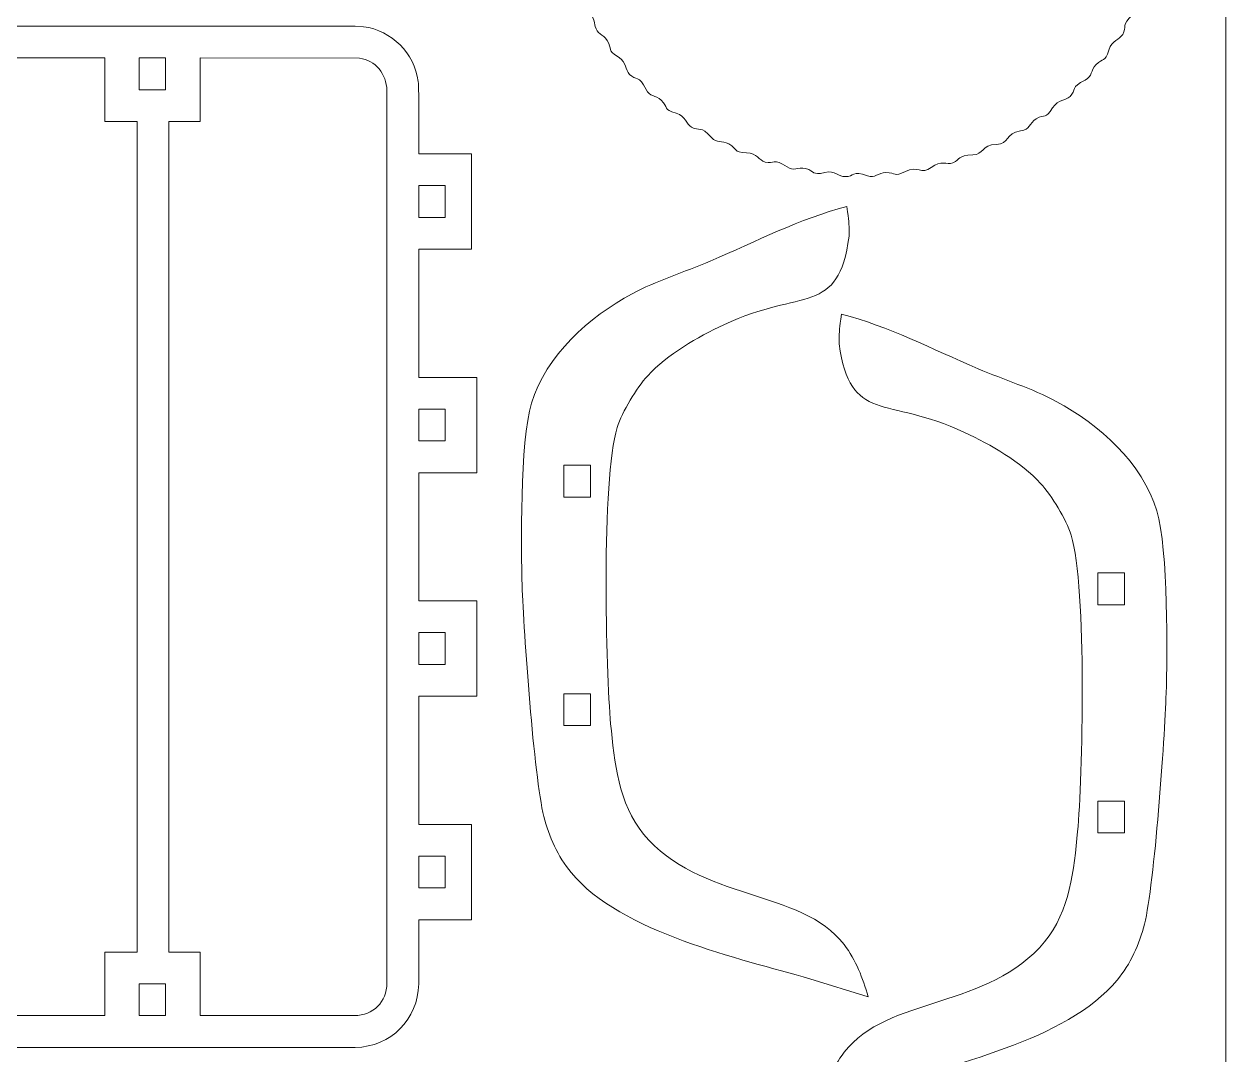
# Model space of a CAD drawing. Header units: centimetres. Extents: x -10 to 98, y 3 to 108.
# Drawn here: x 44.92 to 58.7, y 67.65 to 79.47 of the extents above; entities that cross this region are included whole.
import ezdxf

# ---------------------------------------------------------------- set-up
doc = ezdxf.new("R2010")
doc.units = ezdxf.units.CM
doc.header["$MEASUREMENT"] = 0
doc.layers.add('Camada 1', color=7, linetype='Continuous')

msp = doc.modelspace()

# ---------------------------------------------------------------- linework, layer by layer
at = {"layer": 'Camada 1', "color": 5, "lineweight": 9}
msp.add_open_spline([(58.70215, 107.32219), (58.70215, 107.32219), (58.70215, 56.15219), (58.70215, 56.15219)], degree=3, dxfattribs=at)
at = {"layer": 'Camada 1', "color": 3, "lineweight": 9}
for points in [[(51.46884, 79.44657), (51.43348, 79.63365), (51.38496, 79.57324), (51.33208, 79.66377)], [(57.63804, 79.58126), (57.49367, 79.45666), (57.57025, 79.44529), (57.5181, 79.35407)], [(48.71536, 79.4486), (48.71536, 79.4486), (25.27744, 79.4486), (25.27744, 79.4486)], [(48.81056, 79.44265), (48.81056, 79.44265), (48.71536, 79.4486), (48.71536, 79.4486)], [(49.43771, 78.81549), (49.39467, 79.13873), (49.13501, 79.39945), (48.81056, 79.44265)], [(51.46884, 79.44657), (51.48634, 79.35401), (51.55657, 79.3629), (51.60621, 79.28288)], [(51.60621, 79.28288), (51.66972, 79.18049), (51.59518, 79.17825), (51.73046, 79.09502)], [(57.5181, 79.35407), (57.48041, 79.28812), (57.39498, 79.29268), (57.35984, 79.17487)], [(57.21052, 79.00624), (57.293, 79.09408), (57.31443, 79.02265), (57.35984, 79.17487)], [(43.89091, 79.08443), (43.89091, 79.08443), (45.84258, 79.08443), (45.84258, 79.08443)], [(45.84258, 79.08443), (45.84258, 79.08443), (45.84258, 78.35613), (45.84258, 78.35613)], [(46.93506, 78.35613), (46.93506, 78.35613), (46.93506, 79.08443), (46.93506, 79.08443)], [(46.93506, 79.08443), (46.93506, 79.08443), (48.76296, 79.08087), (48.76296, 79.08087)], [(49.07951, 78.70838), (49.07363, 78.90471), (48.94875, 79.05639), (48.76296, 79.08087)], [(51.86267, 78.8957), (51.80863, 78.94918), (51.83509, 79.03066), (51.73046, 79.09502)], [(57.08791, 78.83118), (57.17284, 78.872), (57.14615, 78.93769), (57.21052, 79.00624)], [(52.05094, 78.72134), (51.96845, 78.893), (51.93734, 78.82177), (51.86267, 78.8957)], [(49.44366, 77.98484), (49.44366, 78.11732), (49.44979, 78.72477), (49.43771, 78.81549)], [(52.05094, 78.72134), (52.09177, 78.63638), (52.15735, 78.66312), (52.22602, 78.5987)], [(57.08791, 78.83118), (56.91615, 78.74857), (56.98749, 78.71766), (56.91353, 78.64288)], [(49.07951, 78.70838), (49.07951, 78.70838), (49.07951, 68.4811), (49.07951, 68.4811)], [(52.22602, 78.5987), (52.31386, 78.51631), (52.24242, 78.49482), (52.39466, 78.4494)], [(56.91353, 78.64288), (56.86017, 78.58895), (56.77869, 78.61537), (56.71424, 78.51065)], [(52.57385, 78.29111), (52.5079, 78.32883), (52.51237, 78.41428), (52.39466, 78.4494)], [(56.52639, 78.38646), (56.62873, 78.44989), (56.63106, 78.37551), (56.71424, 78.51065)], [(45.84258, 78.35613), (45.84258, 78.35613), (46.21269, 78.35613), (46.21269, 78.35613)], [(46.21269, 78.35613), (46.21269, 78.35613), (46.21269, 68.83335), (46.21269, 68.83335)], [(46.57684, 68.83335), (46.57684, 68.83335), (46.57684, 78.35613), (46.57684, 78.35613)], [(46.57684, 78.35613), (46.57684, 78.35613), (46.93506, 78.35613), (46.93506, 78.35613)], [(52.80103, 78.1712), (52.67662, 78.31545), (52.66486, 78.23906), (52.57385, 78.29111)], [(56.34748, 78.24702), (56.46127, 78.26261), (56.43928, 78.33249), (56.52639, 78.38646)], [(52.80103, 78.1712), (52.86245, 78.09998), (52.91827, 78.1427), (53.00169, 78.09802)], [(56.34748, 78.24702), (56.16729, 78.22232), (56.21851, 78.09712), (56.07039, 78.09379)], [(53.00169, 78.09802), (53.10783, 78.04115), (53.04472, 78.00204), (53.20325, 77.99768)], [(56.07039, 78.09379), (55.8997, 78.08995), (55.91901, 77.97357), (55.80045, 77.9724)], [(50.05059, 77.98484), (50.05059, 77.98484), (49.44366, 77.98484), (49.44366, 77.98484)], [(50.05059, 76.89237), (50.05059, 76.89237), (50.05059, 77.98484), (50.05059, 77.98484)], [(53.41745, 77.89121), (53.34399, 77.91053), (53.32604, 77.99428), (53.20325, 77.99768)], [(53.66773, 77.83425), (53.5103, 77.9417), (53.51902, 77.8645), (53.41745, 77.89121)], [(55.56906, 77.88229), (55.49476, 77.85499), (55.43741, 77.91859), (55.3213, 77.82841)], [(55.80045, 77.9724), (55.61467, 77.97057), (55.66537, 77.91767), (55.56906, 77.88229)], [(53.66773, 77.83425), (53.74542, 77.78125), (53.78843, 77.83693), (53.88062, 77.81538)], [(53.88062, 77.81538), (53.9978, 77.78801), (53.94679, 77.73392), (54.10118, 77.77058)], [(54.33576, 77.72324), (54.25985, 77.72279), (54.22087, 77.79901), (54.10118, 77.77058)], [(54.59218, 77.73304), (54.41207, 77.79608), (54.44125, 77.72387), (54.33576, 77.72324)], [(54.59218, 77.73304), (54.6811, 77.70194), (54.70839, 77.76703), (54.80273, 77.77004)], [(54.80273, 77.77004), (54.92289, 77.77387), (54.8874, 77.70835), (55.02732, 77.78355)], [(55.02732, 77.78355), (55.16286, 77.85639), (55.20997, 77.74197), (55.3213, 77.82841)], [(54.35483, 77.38236), (53.80946, 77.23962), (53.32463, 76.98465), (52.78754, 76.75521)], [(54.37983, 77.03963), (54.37846, 77.22686), (54.38001, 77.19598), (54.35483, 77.38236)], [(52.94343, 76.02571), (53.84815, 76.44914), (54.25302, 76.11649), (54.37983, 77.03963)], [(49.44366, 75.42147), (49.44366, 75.42147), (49.44366, 76.89237), (49.44366, 76.89237)], [(49.44366, 76.89237), (49.44366, 76.89237), (50.05059, 76.89237), (50.05059, 76.89237)], [(52.78754, 76.75521), (52.49419, 76.62989), (52.16486, 76.528), (51.89023, 76.38035)], [(51.89023, 76.38035), (51.39935, 76.11642), (50.90126, 75.67336), (50.73588, 75.12485)], [(54.2915, 76.14865), (54.2663, 75.96228), (54.26785, 75.99316), (54.26649, 75.80592)], [(55.85878, 75.5215), (55.32169, 75.75094), (54.83686, 76.00591), (54.2915, 76.14865)], [(52.94343, 76.02571), (52.64206, 75.88466), (52.2965, 75.688), (52.06993, 75.44021)], [(54.26649, 75.80592), (54.3933, 74.88278), (54.79817, 75.21543), (55.70289, 74.79201)], [(50.11128, 75.42147), (50.11128, 75.42147), (49.44366, 75.42147), (49.44366, 75.42147)], [(50.11128, 74.329), (50.11128, 74.329), (50.11128, 75.42147), (50.11128, 75.42147)], [(52.06993, 75.44021), (51.93902, 75.29704), (51.77841, 75.03218), (51.72006, 74.84757)], [(56.75609, 75.14664), (56.48146, 75.29429), (56.15213, 75.39618), (55.85878, 75.5215)], [(57.91044, 73.89114), (57.74507, 74.43965), (57.24697, 74.88271), (56.75609, 75.14664)], [(50.73588, 75.12485), (50.60601, 74.69407), (50.61587, 73.43923), (50.62996, 73.03395)], [(51.72006, 74.84757), (51.53418, 74.25939), (51.59122, 72.01716), (51.64509, 71.45119)], [(56.57639, 74.2065), (56.34983, 74.4543), (56.00426, 74.65096), (55.70289, 74.79201)], [(49.44366, 72.86048), (49.44366, 72.86048), (49.44366, 74.329), (49.44366, 74.329)], [(49.44366, 74.329), (49.44366, 74.329), (50.11128, 74.329), (50.11128, 74.329)], [(56.92626, 73.61386), (56.86792, 73.79847), (56.7073, 74.06333), (56.57639, 74.2065)], [(58.01635, 71.80024), (58.03045, 72.20552), (58.04032, 73.46036), (57.91044, 73.89114)], [(57.00123, 70.21748), (57.0551, 70.78345), (57.11214, 73.02568), (56.92626, 73.61386)], [(50.62996, 73.03395), (50.64779, 72.5217), (50.76381, 70.84522), (50.87868, 70.38847)], [(50.11128, 72.86048), (50.11128, 72.86048), (49.44366, 72.86048), (49.44366, 72.86048)], [(50.11128, 71.76801), (50.11128, 71.76801), (50.11128, 72.86048), (50.11128, 72.86048)], [(49.44366, 70.29711), (49.44366, 70.29711), (49.44366, 71.76801), (49.44366, 71.76801)], [(49.44366, 71.76801), (49.44366, 71.76801), (50.11128, 71.76801), (50.11128, 71.76801)], [(57.76763, 69.15476), (57.88251, 69.61151), (57.99854, 71.28799), (58.01635, 71.80024)], [(51.64509, 71.45119), (51.68675, 71.01351), (51.73489, 70.53614), (52.02352, 70.18617)], [(50.87868, 70.38847), (50.93633, 70.15936), (51.04005, 69.92833), (51.19168, 69.74586)], [(50.05059, 70.29711), (50.05059, 70.29711), (49.44366, 70.29711), (49.44366, 70.29711)], [(50.05059, 69.20465), (50.05059, 69.20465), (50.05059, 70.29711), (50.05059, 70.29711)], [(52.02352, 70.18617), (52.65779, 69.41714), (53.83073, 69.56063), (54.32151, 68.92115)], [(56.6228, 68.95246), (56.91144, 69.30243), (56.95957, 69.7798), (57.00123, 70.21748)], [(51.19168, 69.74586), (51.76986, 69.05005), (53.12223, 68.7646), (53.93118, 68.52606)], [(49.44366, 68.4692), (49.44366, 68.4692), (49.44366, 69.20465), (49.44366, 69.20465)], [(49.44366, 69.20465), (49.44366, 69.20465), (50.05059, 69.20465), (50.05059, 69.20465)], [(57.45465, 68.51215), (57.60628, 68.69462), (57.71, 68.92565), (57.76763, 69.15476)], [(54.32482, 67.68744), (54.8156, 68.32693), (55.98853, 68.18344), (56.6228, 68.95246)], [(46.21269, 68.83335), (46.21269, 68.83335), (45.84258, 68.83335), (45.84258, 68.83335)], [(45.84258, 68.83335), (45.84258, 68.83335), (45.84258, 68.10505), (45.84258, 68.10505)], [(46.93506, 68.83335), (46.93506, 68.83335), (46.57684, 68.83335), (46.57684, 68.83335)], [(46.93506, 68.10505), (46.93506, 68.10505), (46.93506, 68.83335), (46.93506, 68.83335)], [(54.5976, 68.32138), (54.53571, 68.53913), (54.46184, 68.7383), (54.32151, 68.92115)], [(54.5976, 68.32138), (54.5976, 68.32138), (53.93118, 68.52606), (53.93118, 68.52606)], [(48.70346, 68.10505), (48.92642, 68.11174), (49.07282, 68.25817), (49.07951, 68.4811)], [(48.71536, 67.7409), (49.12747, 67.74734), (49.43738, 68.06676), (49.44366, 68.4692)], [(54.71515, 67.29235), (55.5241, 67.53089), (56.87646, 67.81634), (57.45465, 68.51215)], [(45.84258, 68.10505), (45.84258, 68.10505), (43.89091, 68.10505), (43.89091, 68.10505)], [(48.70346, 68.10505), (48.70346, 68.10505), (46.93506, 68.10505), (46.93506, 68.10505)], [(25.27744, 67.7409), (25.27744, 67.7409), (48.71536, 67.7409), (48.71536, 67.7409)], [(54.32482, 67.68744), (54.18448, 67.50459), (54.1106, 67.30542), (54.04872, 67.08767)]]:
    msp.add_open_spline(points, degree=3, dxfattribs=at)
at = {"layer": 'Camada 1', "lineweight": 9}
for points in [[(46.23649, 79.08443), (46.23649, 79.08443), (46.23649, 78.72028), (46.23649, 78.72028)], [(46.53995, 79.08443), (46.53995, 79.08443), (46.23649, 79.08443), (46.23649, 79.08443)], [(46.53995, 78.72028), (46.53995, 78.72028), (46.53995, 79.08443), (46.53995, 79.08443)], [(46.23649, 78.72028), (46.23649, 78.72028), (46.53995, 78.72028), (46.53995, 78.72028)], [(49.44366, 77.25653), (49.44366, 77.25653), (49.44366, 77.62067), (49.44366, 77.62067)], [(49.44366, 77.62067), (49.44366, 77.62067), (49.74712, 77.62067), (49.74712, 77.62067)], [(49.74712, 77.62067), (49.74712, 77.62067), (49.74712, 77.25653), (49.74712, 77.25653)], [(49.74712, 77.25653), (49.74712, 77.25653), (49.44366, 77.25653), (49.44366, 77.25653)], [(49.44366, 74.69316), (49.44366, 74.69316), (49.44366, 75.05732), (49.44366, 75.05732)], [(49.44366, 75.05732), (49.44366, 75.05732), (49.74712, 75.05732), (49.74712, 75.05732)], [(49.74712, 75.05732), (49.74712, 75.05732), (49.74712, 74.69316), (49.74712, 74.69316)], [(49.74712, 74.69316), (49.74712, 74.69316), (49.44366, 74.69316), (49.44366, 74.69316)], [(51.10957, 74.05024), (51.10957, 74.05024), (51.10957, 74.4144), (51.10957, 74.4144)], [(51.10957, 74.4144), (51.10957, 74.4144), (51.41303, 74.4144), (51.41303, 74.4144)], [(51.41303, 74.4144), (51.41303, 74.4144), (51.41303, 74.05024), (51.41303, 74.05024)], [(51.41303, 74.05024), (51.41303, 74.05024), (51.10957, 74.05024), (51.10957, 74.05024)], [(57.53676, 73.18069), (57.53676, 73.18069), (57.23329, 73.18069), (57.23329, 73.18069)], [(57.23329, 73.18069), (57.23329, 73.18069), (57.23329, 72.81653), (57.23329, 72.81653)], [(57.53676, 72.81653), (57.53676, 72.81653), (57.53676, 73.18069), (57.53676, 73.18069)], [(57.23329, 72.81653), (57.23329, 72.81653), (57.53676, 72.81653), (57.53676, 72.81653)], [(49.44366, 72.13218), (49.44366, 72.13218), (49.44366, 72.49633), (49.44366, 72.49633)], [(49.44366, 72.49633), (49.44366, 72.49633), (49.74712, 72.49633), (49.74712, 72.49633)], [(49.74712, 72.49633), (49.74712, 72.49633), (49.74712, 72.13218), (49.74712, 72.13218)], [(49.74712, 72.13218), (49.74712, 72.13218), (49.44366, 72.13218), (49.44366, 72.13218)], [(51.10957, 71.43334), (51.10957, 71.43334), (51.10957, 71.7963), (51.10957, 71.7963)], [(51.10957, 71.7963), (51.10957, 71.7963), (51.41303, 71.7963), (51.41303, 71.7963)], [(51.41303, 71.7963), (51.41303, 71.7963), (51.41303, 71.43334), (51.41303, 71.43334)], [(51.41303, 71.43334), (51.41303, 71.43334), (51.10957, 71.43334), (51.10957, 71.43334)], [(57.53676, 70.56259), (57.53676, 70.56259), (57.23329, 70.56259), (57.23329, 70.56259)], [(57.23329, 70.56259), (57.23329, 70.56259), (57.23329, 70.19963), (57.23329, 70.19963)], [(57.53676, 70.19963), (57.53676, 70.19963), (57.53676, 70.56259), (57.53676, 70.56259)], [(57.23329, 70.19963), (57.23329, 70.19963), (57.53676, 70.19963), (57.53676, 70.19963)], [(49.44366, 69.5688), (49.44366, 69.5688), (49.44366, 69.93296), (49.44366, 69.93296)], [(49.44366, 69.93296), (49.44366, 69.93296), (49.74712, 69.93296), (49.74712, 69.93296)], [(49.74712, 69.93296), (49.74712, 69.93296), (49.74712, 69.5688), (49.74712, 69.5688)], [(49.74712, 69.5688), (49.74712, 69.5688), (49.44366, 69.5688), (49.44366, 69.5688)], [(46.23649, 68.4692), (46.23649, 68.4692), (46.53995, 68.4692), (46.53995, 68.4692)], [(46.23649, 68.10505), (46.23649, 68.10505), (46.23649, 68.4692), (46.23649, 68.4692)], [(46.53995, 68.4692), (46.53995, 68.4692), (46.53995, 68.10505), (46.53995, 68.10505)], [(46.53995, 68.10505), (46.53995, 68.10505), (46.23649, 68.10505), (46.23649, 68.10505)]]:
    msp.add_open_spline(points, degree=3, dxfattribs=at)

doc.saveas('drawing.dxf')
